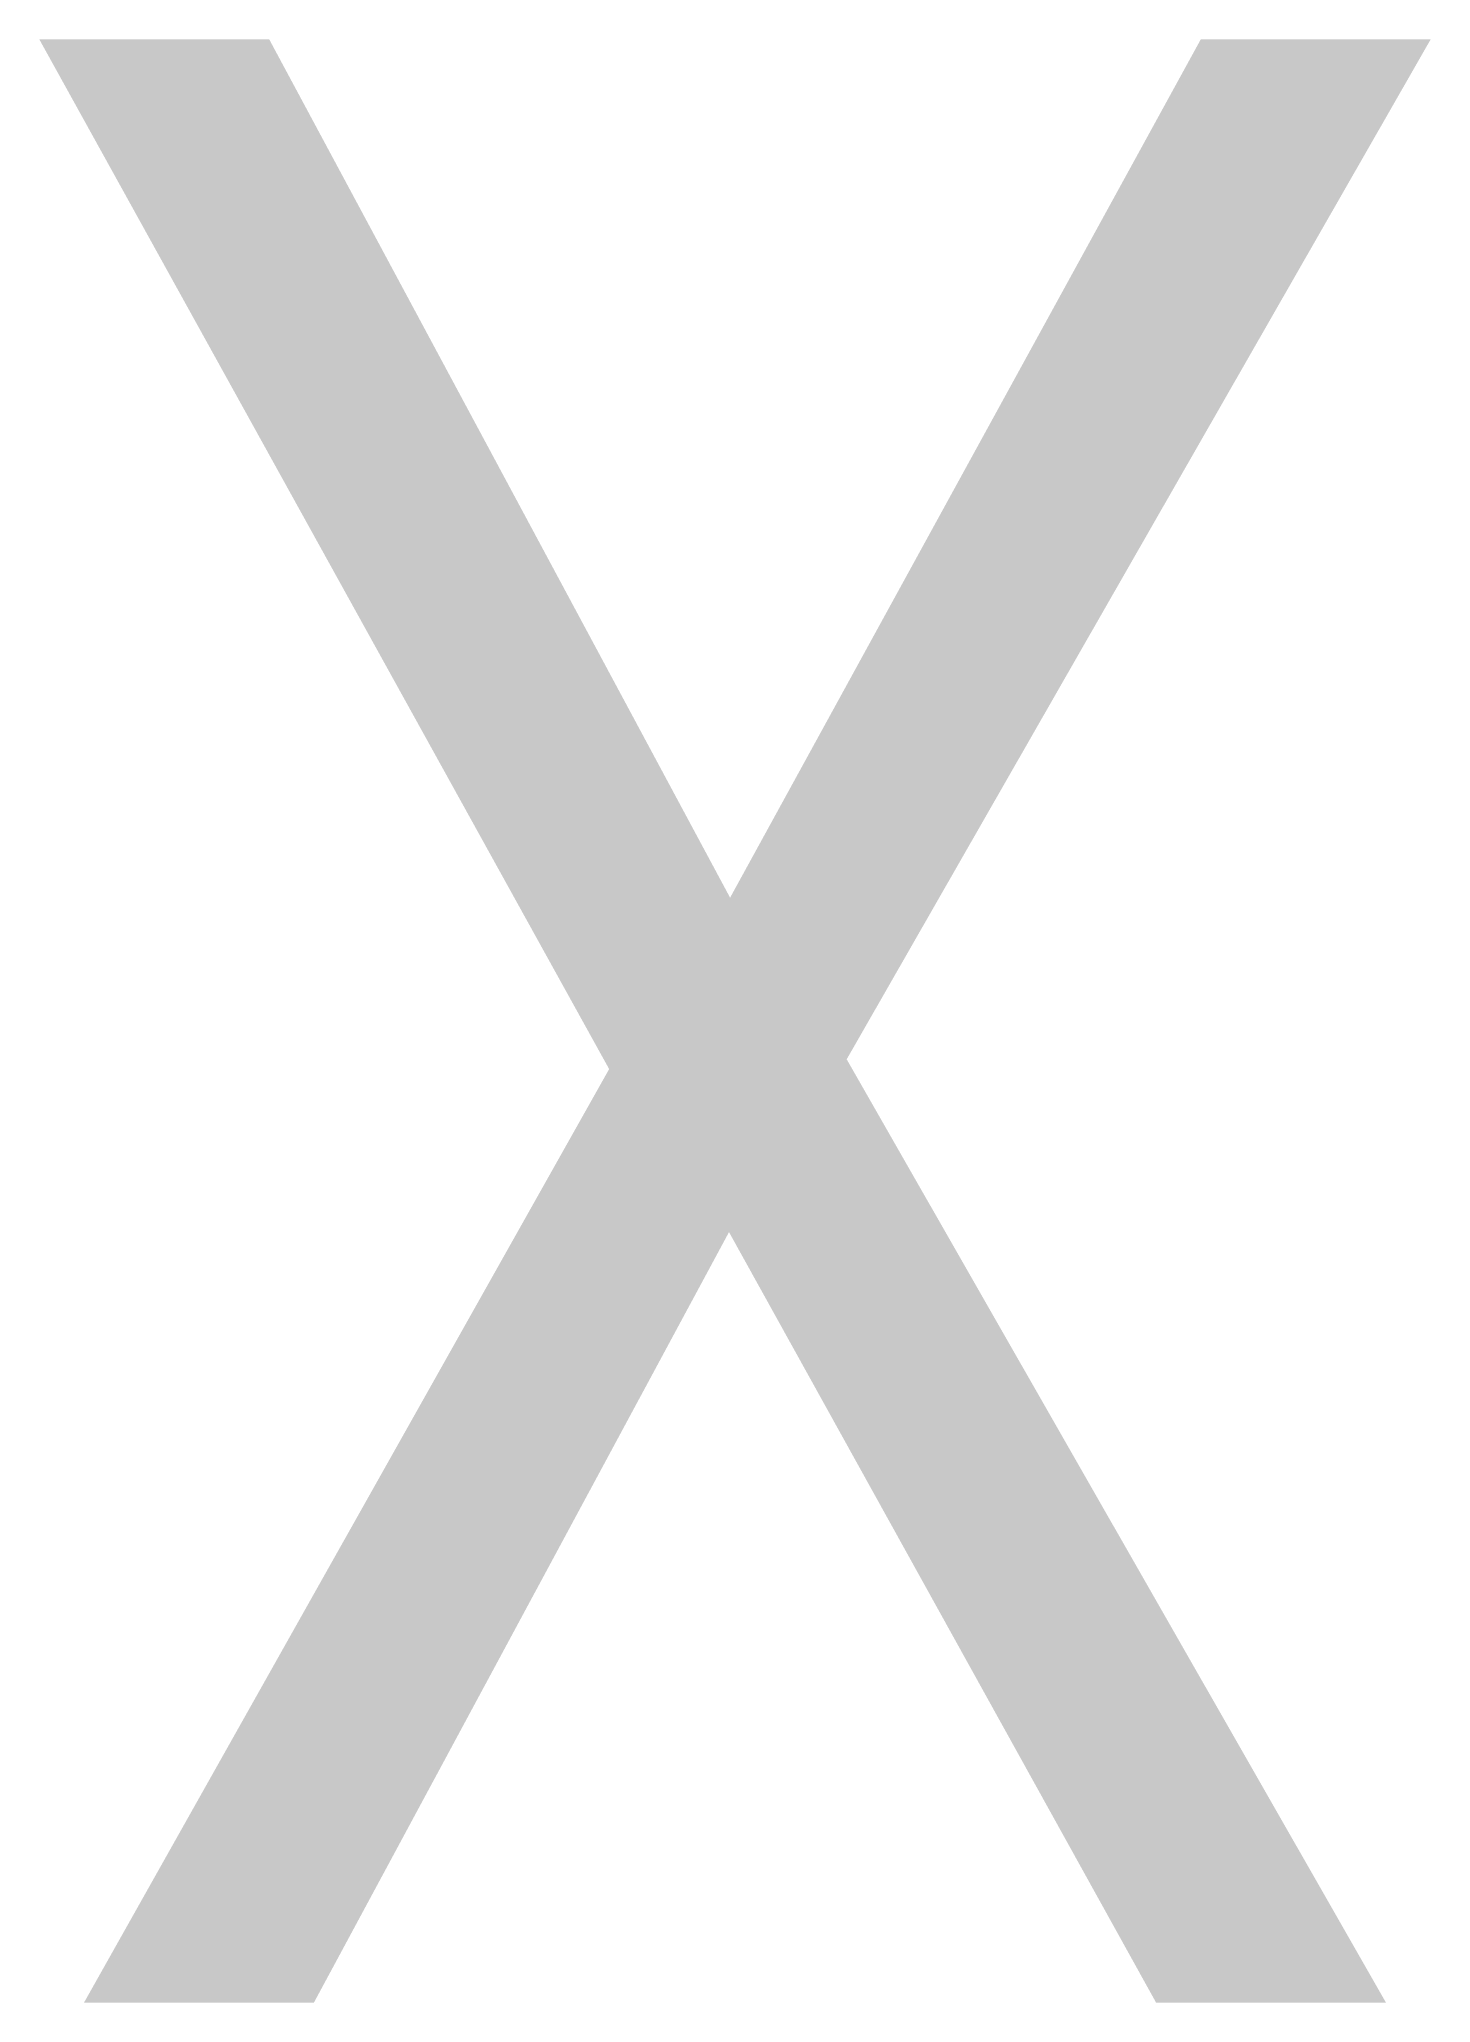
# Model space of a CAD drawing. Extents: x 566.58 to 569.41, y 285 to 289.
import ezdxf
from ezdxf.enums import TextEntityAlignment as Align

# ---------------------------------------------------------------- set-up
doc = ezdxf.new("R2010")
doc.units = 0
doc.layers.add('FLINE', color=3, linetype='CONTINUOUS')

msp = doc.modelspace()

# ---------------------------------------------------------------- texts
at = {"layer": 'FLINE', "color": 0, "width": 0.85}
msp.add_text('X', height=4, rotation=180, dxfattribs=at).set_placement((568, 289), align=Align.CENTER)

doc.saveas('drawing.dxf')
